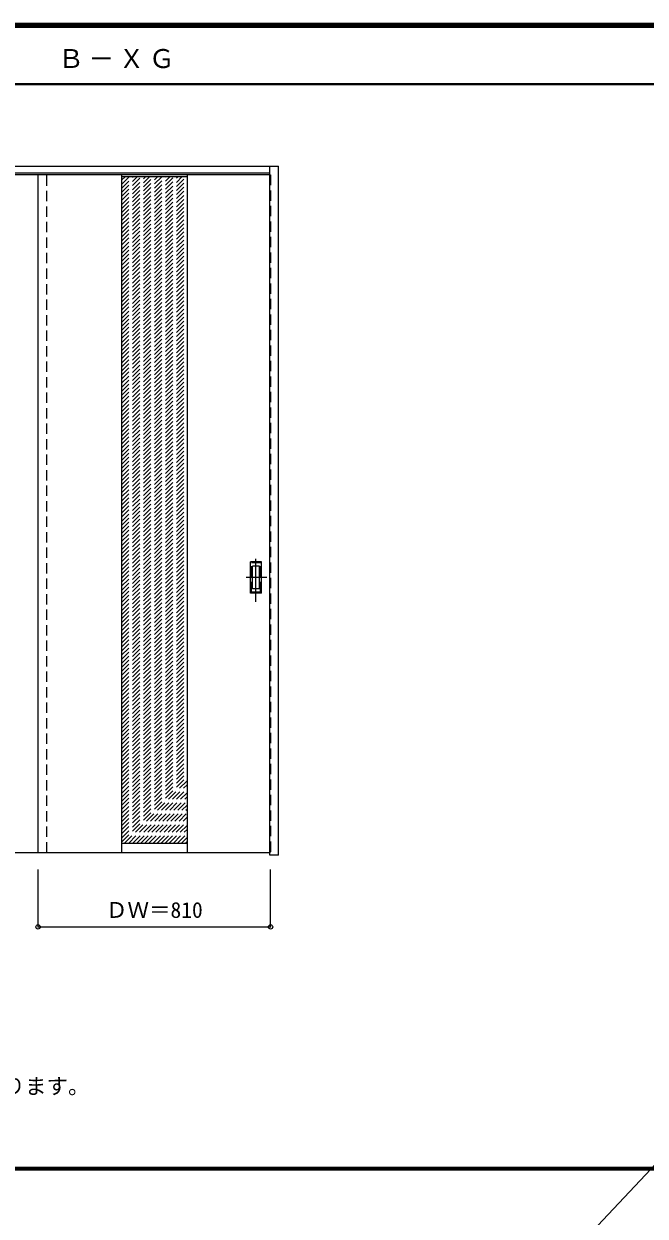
# Model space of a CAD drawing. Units: millimetres, scale not verified. Extents: x -6000 to 5700, y -4307 to 4175.
# Drawn here: x -3949 to -1784, y 22 to 4175 of the extents above; entities that cross this region are included whole.
import ezdxf
from ezdxf.enums import TextEntityAlignment as Align

# ---------------------------------------------------------------- set-up
doc = ezdxf.new("R2010")
doc.units = ezdxf.units.MM
doc.header["$LTSCALE"] = 30
doc.header["$PDMODE"] = 32
doc.header["$PDSIZE"] = 15
doc.linetypes.add('CHAIN1', pattern=[8, 5, -1, 1, -1])
doc.linetypes.add('DASHED1', pattern=[1.8, 1.2, -0.6])
for name, color, linetype, lineweight in [('0-2_扉', 4, 'DASHED1', 9), ('0-3_仕上げ', 7, 'Continuous', 18), ('0-4_枠', 3, 'Continuous', 25), ('0-6_引手SG', 7, 'Continuous', 18), ('0-A_文字', 7, 'Continuous', 18), ('0-B_寸法', 4, 'Continuous', 9), ('0-C_ハッチ', 4, 'DASHED1', 9), ('0-F', 7, 'Continuous', 18), ('F-1_枠', 6, 'Continuous', 40)]:
    doc.layers.add(name, color=color, linetype=linetype, lineweight=lineweight)
doc.styles.add('ＭＳ ゴシック', font='')
doc.styles.get('ＭＳ ゴシック').set_extended_font_data('MS Gothic')

msp = doc.modelspace()

# ---------------------------------------------------------------- linework, layer by layer
at = {"layer": '0-2_扉', "color": 3, "linetype": 'Continuous', "lineweight": 25}
for p, q in [((-3092.15, 3648.75), (-4676.15, 3648.75)), ((-3899.15, 1288.75), (-3899.15, 3648.75)), ((-4676.15, 1288.75), (-3092.15, 1288.75))]:
    msp.add_line(p, q, dxfattribs=at)
at = {"layer": '0-2_扉'}
for p, q in [((-3869.15, 1288.75), (-3869.15, 3648.75)), ((-3092.15, 3648.75), (-3089.15, 3648.75)), ((-3089.15, 3648.75), (-3089.15, 1288.75)), ((-3089.15, 1288.75), (-3092.15, 1288.75))]:
    msp.add_line(p, q, dxfattribs=at)
at = {"layer": '0-3_仕上げ', "color": 3, "lineweight": 25}
for p, q in [((-3608.15, 3651), (-3608.15, 1291)), ((-3380.15, 3651), (-3380.15, 1291))]:
    msp.add_line(p, q, dxfattribs=at)
at = {"layer": '0-3_仕上げ'}
for p, q in [((-3608.15, 3643), (-3380.15, 3643)), ((-3608.15, 1321), (-3380.15, 1321))]:
    msp.add_line(p, q, dxfattribs=at)
at = {"layer": '0-4_枠'}
for p, q in [((-4706.15, 3679.25), (-3062.15, 3679.25)), ((-4676.15, 3656.25), (-3092.15, 3656.25)), ((-3092.15, 1279.25), (-3092.15, 3679.25)), ((-3062.15, 1279.25), (-3062.15, 3679.25)), ((-3062.15, 1279.25), (-3092.15, 1279.25))]:
    msp.add_line(p, q, dxfattribs=at)
at = {"layer": '0-6_引手SG', "linetype": 'CHAIN1'}
for p, q in [((-3140.15, 2161.02), (-3140.15, 2331.87)), ((-3102.08, 2246.25), (-3174.59, 2246.25))]:
    msp.add_line(p, q, dxfattribs=at)
at = {"layer": '0-6_引手SG'}
for p, q in [((-3121.15, 2301.25), (-3159.15, 2301.25)), ((-3159.15, 2191.25), (-3159.15, 2301.25)), ((-3127.65, 2285.25), (-3152.65, 2285.25)), ((-3152.65, 2207.25), (-3152.65, 2285.25)), ((-3127.65, 2207.25), (-3127.65, 2285.25)), ((-3121.15, 2191.25), (-3121.15, 2301.25)), ((-3127.65, 2207.25), (-3152.65, 2207.25)), ((-3121.15, 2191.25), (-3159.15, 2191.25))]:
    msp.add_line(p, q, dxfattribs=at)
at = {"layer": '0-6_引手SG', "linetype": 'DASHED1'}
for p, q in [((-3156.15, 2195.25), (-3156.15, 2297.25)), ((-3124.15, 2195.25), (-3156.15, 2195.25))]:
    msp.add_line(p, q, dxfattribs=at)
msp.add_lwpolyline([(-3124.15, 2195.25), (-3124.15, 2297.25), (-3156.15, 2297.25)], dxfattribs=at)
at = {"layer": '0-B_寸法'}
for p, q in [((-3899.15, 1029.25), (-3899.15, 1229.25)), ((-3089.15, 1029.25), (-3089.15, 1229.25)), ((-3899.15, 1029.25), (-3089.15, 1029.25))]:
    msp.add_line(p, q, dxfattribs=at)
at = {"layer": '0-B_寸法', "color": 7}
for p in [(-3899.15, 1029.25), (-3089.15, 1029.25)]:
    msp.add_point(p, dxfattribs=at)
at = {"layer": '0-C_ハッチ'}
for p, q in [((-3608.15, 3417.75), (-3382.9, 3643)), ((-3608.15, 3431.89), (-3397.04, 3643)), ((-3608.15, 3446.03), (-3411.18, 3643)), ((-3608.15, 3460.17), (-3425.32, 3643)), ((-3608.15, 3474.31), (-3439.46, 3643)), ((-3608.15, 3488.46), (-3453.61, 3643)), ((-3608.15, 3502.6), (-3467.75, 3643)), ((-3608.15, 3516.74), (-3481.89, 3643)), ((-3608.15, 3530.88), (-3496.03, 3643)), ((-3608.15, 3545.02), (-3510.18, 3643)), ((-3608.15, 3559.17), (-3524.32, 3643)), ((-3608.15, 3573.31), (-3538.46, 3643)), ((-3608.15, 3587.45), (-3552.6, 3643)), ((-3608.15, 3601.59), (-3566.74, 3643)), ((-3608.15, 3615.74), (-3580.89, 3643)), ((-3608.15, 3629.88), (-3595.03, 3643)), ((-3608.15, 3403.6), (-3380.15, 3631.6)), ((-3608.15, 3389.46), (-3380.15, 3617.46)), ((-3608.15, 3375.32), (-3380.15, 3603.32)), ((-3608.15, 3361.18), (-3380.15, 3589.18)), ((-3608.15, 3347.03), (-3380.15, 3575.03)), ((-3608.15, 3332.89), (-3380.15, 3560.89)), ((-3608.15, 3318.75), (-3380.15, 3546.75)), ((-3608.15, 3304.61), (-3380.15, 3532.61)), ((-3608.15, 3290.47), (-3380.15, 3518.47)), ((-3608.15, 3276.32), (-3380.15, 3504.32)), ((-3608.15, 3262.18), (-3380.15, 3490.18)), ((-3608.15, 3248.04), (-3380.15, 3476.04)), ((-3608.15, 3233.9), (-3380.15, 3461.9)), ((-3608.15, 3219.76), (-3380.15, 3447.76)), ((-3608.15, 3205.61), (-3380.15, 3433.61)), ((-3608.15, 3191.47), (-3380.15, 3419.47)), ((-3608.15, 3177.33), (-3380.15, 3405.33)), ((-3608.15, 3163.19), (-3380.15, 3391.19)), ((-3608.15, 3149.04), (-3380.15, 3377.04)), ((-3608.15, 3134.9), (-3380.15, 3362.9)), ((-3608.15, 3120.76), (-3380.15, 3348.76)), ((-3608.15, 3106.62), (-3380.15, 3334.62)), ((-3608.15, 3092.48), (-3380.15, 3320.48)), ((-3608.15, 3078.33), (-3380.15, 3306.33)), ((-3608.15, 3064.19), (-3380.15, 3292.19)), ((-3608.15, 3050.05), (-3380.15, 3278.05)), ((-3608.15, 3035.91), (-3380.15, 3263.91)), ((-3608.15, 3021.77), (-3380.15, 3249.77)), ((-3608.15, 3007.62), (-3380.15, 3235.62)), ((-3608.15, 2993.48), (-3380.15, 3221.48)), ((-3608.15, 2979.34), (-3380.15, 3207.34)), ((-3608.15, 2965.2), (-3380.15, 3193.2)), ((-3608.15, 2951.06), (-3380.15, 3179.06)), ((-3608.15, 2936.91), (-3380.15, 3164.91)), ((-3608.15, 2922.77), (-3380.15, 3150.77)), ((-3608.15, 2908.63), (-3380.15, 3136.63)), ((-3608.15, 2894.49), (-3380.15, 3122.49)), ((-3608.15, 2880.34), (-3380.15, 3108.34)), ((-3608.15, 2866.2), (-3380.15, 3094.2)), ((-3608.15, 2852.06), (-3380.15, 3080.06)), ((-3608.15, 2837.92), (-3380.15, 3065.92)), ((-3608.15, 2823.78), (-3380.15, 3051.78)), ((-3608.15, 2809.63), (-3380.15, 3037.63)), ((-3608.15, 2795.49), (-3380.15, 3023.49)), ((-3608.15, 2781.35), (-3380.15, 3009.35)), ((-3608.15, 2767.21), (-3380.15, 2995.21)), ((-3608.15, 2753.07), (-3380.15, 2981.07)), ((-3608.15, 2738.92), (-3380.15, 2966.92)), ((-3608.15, 2724.78), (-3380.15, 2952.78)), ((-3608.15, 2710.64), (-3380.15, 2938.64)), ((-3608.15, 2696.5), (-3380.15, 2924.5)), ((-3608.15, 2682.35), (-3380.15, 2910.35)), ((-3608.15, 2668.21), (-3380.15, 2896.21)), ((-3608.15, 2654.07), (-3380.15, 2882.07)), ((-3608.15, 2639.93), (-3380.15, 2867.93)), ((-3608.15, 2625.79), (-3380.15, 2853.79)), ((-3608.15, 2611.64), (-3380.15, 2839.64)), ((-3608.15, 2597.5), (-3380.15, 2825.5)), ((-3608.15, 2583.36), (-3380.15, 2811.36)), ((-3608.15, 2569.22), (-3380.15, 2797.22)), ((-3608.15, 2555.08), (-3380.15, 2783.08)), ((-3608.15, 2540.93), (-3380.15, 2768.93)), ((-3608.15, 2526.79), (-3380.15, 2754.79)), ((-3608.15, 2512.65), (-3380.15, 2740.65)), ((-3608.15, 2498.51), (-3380.15, 2726.51)), ((-3608.15, 2484.36), (-3380.15, 2712.36)), ((-3608.15, 2470.22), (-3380.15, 2698.22)), ((-3608.15, 2456.08), (-3380.15, 2684.08)), ((-3608.15, 2441.94), (-3380.15, 2669.94)), ((-3608.15, 2427.8), (-3380.15, 2655.8)), ((-3608.15, 2413.65), (-3380.15, 2641.65)), ((-3608.15, 2399.51), (-3380.15, 2627.51)), ((-3608.15, 2385.37), (-3380.15, 2613.37)), ((-3608.15, 2371.23), (-3380.15, 2599.23)), ((-3608.15, 2357.09), (-3380.15, 2585.09)), ((-3608.15, 2342.94), (-3380.15, 2570.94)), ((-3608.15, 2328.8), (-3380.15, 2556.8)), ((-3608.15, 2314.66), (-3380.15, 2542.66)), ((-3608.15, 2300.52), (-3380.15, 2528.52)), ((-3608.15, 2286.37), (-3380.15, 2514.37)), ((-3608.15, 2272.23), (-3380.15, 2500.23)), ((-3608.15, 2258.09), (-3380.15, 2486.09)), ((-3608.15, 2243.95), (-3380.15, 2471.95)), ((-3608.15, 2229.81), (-3380.15, 2457.81)), ((-3608.15, 2215.66), (-3380.15, 2443.66)), ((-3608.15, 2201.52), (-3380.15, 2429.52)), ((-3608.15, 2187.38), (-3380.15, 2415.38)), ((-3608.15, 2173.24), (-3380.15, 2401.24)), ((-3608.15, 2159.1), (-3380.15, 2387.1)), ((-3608.15, 2144.95), (-3380.15, 2372.95)), ((-3608.15, 2130.81), (-3380.15, 2358.81)), ((-3608.15, 2116.67), (-3380.15, 2344.67)), ((-3608.15, 2102.53), (-3380.15, 2330.53)), ((-3608.15, 2088.38), (-3380.15, 2316.38)), ((-3608.15, 2074.24), (-3380.15, 2302.24)), ((-3608.15, 2060.1), (-3380.15, 2288.1)), ((-3608.15, 2045.96), (-3380.15, 2273.96)), ((-3608.15, 2031.82), (-3380.15, 2259.82)), ((-3608.15, 2017.67), (-3380.15, 2245.67)), ((-3608.15, 2003.53), (-3380.15, 2231.53)), ((-3608.15, 1989.39), (-3380.15, 2217.39)), ((-3608.15, 1975.25), (-3380.15, 2203.25)), ((-3608.15, 1961.11), (-3380.15, 2189.11)), ((-3608.15, 1946.96), (-3380.15, 2174.96)), ((-3608.15, 1932.82), (-3380.15, 2160.82)), ((-3608.15, 1918.68), (-3380.15, 2146.68)), ((-3608.15, 1904.54), (-3380.15, 2132.54)), ((-3608.15, 1890.39), (-3380.15, 2118.39)), ((-3608.15, 1876.25), (-3380.15, 2104.25)), ((-3608.15, 1862.11), (-3380.15, 2090.11)), ((-3608.15, 1847.97), (-3380.15, 2075.97)), ((-3608.15, 1833.83), (-3380.15, 2061.83)), ((-3608.15, 1819.68), (-3380.15, 2047.68)), ((-3608.15, 1805.54), (-3380.15, 2033.54)), ((-3608.15, 1791.4), (-3380.15, 2019.4)), ((-3608.15, 1777.26), (-3380.15, 2005.26)), ((-3608.15, 1763.12), (-3380.15, 1991.12)), ((-3608.15, 1748.97), (-3380.15, 1976.97)), ((-3608.15, 1734.83), (-3380.15, 1962.83)), ((-3608.15, 1720.69), (-3380.15, 1948.69)), ((-3608.15, 1706.55), (-3380.15, 1934.55)), ((-3608.15, 1692.41), (-3380.15, 1920.41)), ((-3608.15, 1678.26), (-3380.15, 1906.26)), ((-3608.15, 1664.12), (-3380.15, 1892.12)), ((-3608.15, 1649.98), (-3380.15, 1877.98)), ((-3608.15, 1635.84), (-3380.15, 1863.84)), ((-3608.15, 1621.69), (-3380.15, 1849.69)), ((-3608.15, 1607.55), (-3380.15, 1835.55)), ((-3608.15, 1593.41), (-3380.15, 1821.41)), ((-3608.15, 1579.27), (-3380.15, 1807.27)), ((-3608.15, 1565.13), (-3380.15, 1793.13)), ((-3608.15, 1550.98), (-3380.15, 1778.98)), ((-3608.15, 1536.84), (-3380.15, 1764.84)), ((-3608.15, 1522.7), (-3380.15, 1750.7)), ((-3608.15, 1508.56), (-3380.15, 1736.56)), ((-3608.15, 1494.42), (-3380.15, 1722.42)), ((-3608.15, 1480.27), (-3380.15, 1708.27)), ((-3608.15, 1466.13), (-3380.15, 1694.13)), ((-3608.15, 1451.99), (-3380.15, 1679.99)), ((-3608.15, 1437.85), (-3380.15, 1665.85)), ((-3608.15, 1423.7), (-3380.15, 1651.7)), ((-3608.15, 1409.56), (-3380.15, 1637.56)), ((-3608.15, 1395.42), (-3380.15, 1623.42)), ((-3608.15, 1381.28), (-3380.15, 1609.28)), ((-3608.15, 1367.14), (-3380.15, 1595.14)), ((-3608.15, 1352.99), (-3380.15, 1580.99)), ((-3608.15, 1338.85), (-3380.15, 1566.85)), ((-3608.15, 1324.71), (-3380.15, 1552.71)), ((-3597.72, 1321), (-3380.15, 1538.57)), ((-3583.58, 1321), (-3380.15, 1524.43)), ((-3569.43, 1321), (-3380.15, 1510.28)), ((-3555.29, 1321), (-3380.15, 1496.14)), ((-3541.15, 1321), (-3380.15, 1482)), ((-3527.01, 1321), (-3380.15, 1467.86)), ((-3512.87, 1321), (-3380.15, 1453.71)), ((-3498.72, 1321), (-3380.15, 1439.57)), ((-3484.58, 1321), (-3380.15, 1425.43)), ((-3470.44, 1321), (-3380.15, 1411.29)), ((-3456.3, 1321), (-3380.15, 1397.15)), ((-3442.15, 1321), (-3380.15, 1383)), ((-3428.01, 1321), (-3380.15, 1368.86)), ((-3413.87, 1321), (-3380.15, 1354.72)), ((-3399.73, 1321), (-3380.15, 1340.58)), ((-3385.59, 1321), (-3380.15, 1326.44))]:
    msp.add_line(p, q, dxfattribs=at)
at = {"layer": '0-F'}
msp.add_line((1963.33, 4165), (-5490, -3790), dxfattribs=at)
at = {"layer": 'F-1_枠'}
for p, q in [((-6000, 4175), (5700, 4175)), ((-6000, 4170), (5700, 4170)), ((-6000, 4165), (5700, 4165)), ((-6000, 3965), (5700, 3965)), ((-6000, 190.5), (5700, 190.5)), ((-6000, 187.5), (5700, 187.5)), ((-6000, 184.5), (5700, 184.5))]:
    msp.add_line(p, q, dxfattribs=at)

# ---------------------------------------------------------------- texts
at = {"layer": '0-A_文字', "style": 'ＭＳ ゴシック'}
msp.add_text('上吊りの場合、下部に幅が広い金具が入ります。', height=54.99, dxfattribs=at).set_placement((-5370, 430.5), align=Align.BOTTOM_LEFT)
at = {"layer": '0-A_文字', "insert": (-3829.17, 4020), "char_height": 65.98, "attachment_point": 7, "style": 'ＭＳ ゴシック'}
msp.add_mtext('\\T1.17;Ｂ－ＸＧ', dxfattribs=at)
at = {"layer": '0-B_寸法', "color": 7, "style": 'ＭＳ ゴシック'}
msp.add_text('ＤＷ＝810', height=54.99, dxfattribs=at).set_placement((-3662.9, 1044.25), align=Align.BOTTOM_LEFT)

doc.saveas('drawing.dxf')
